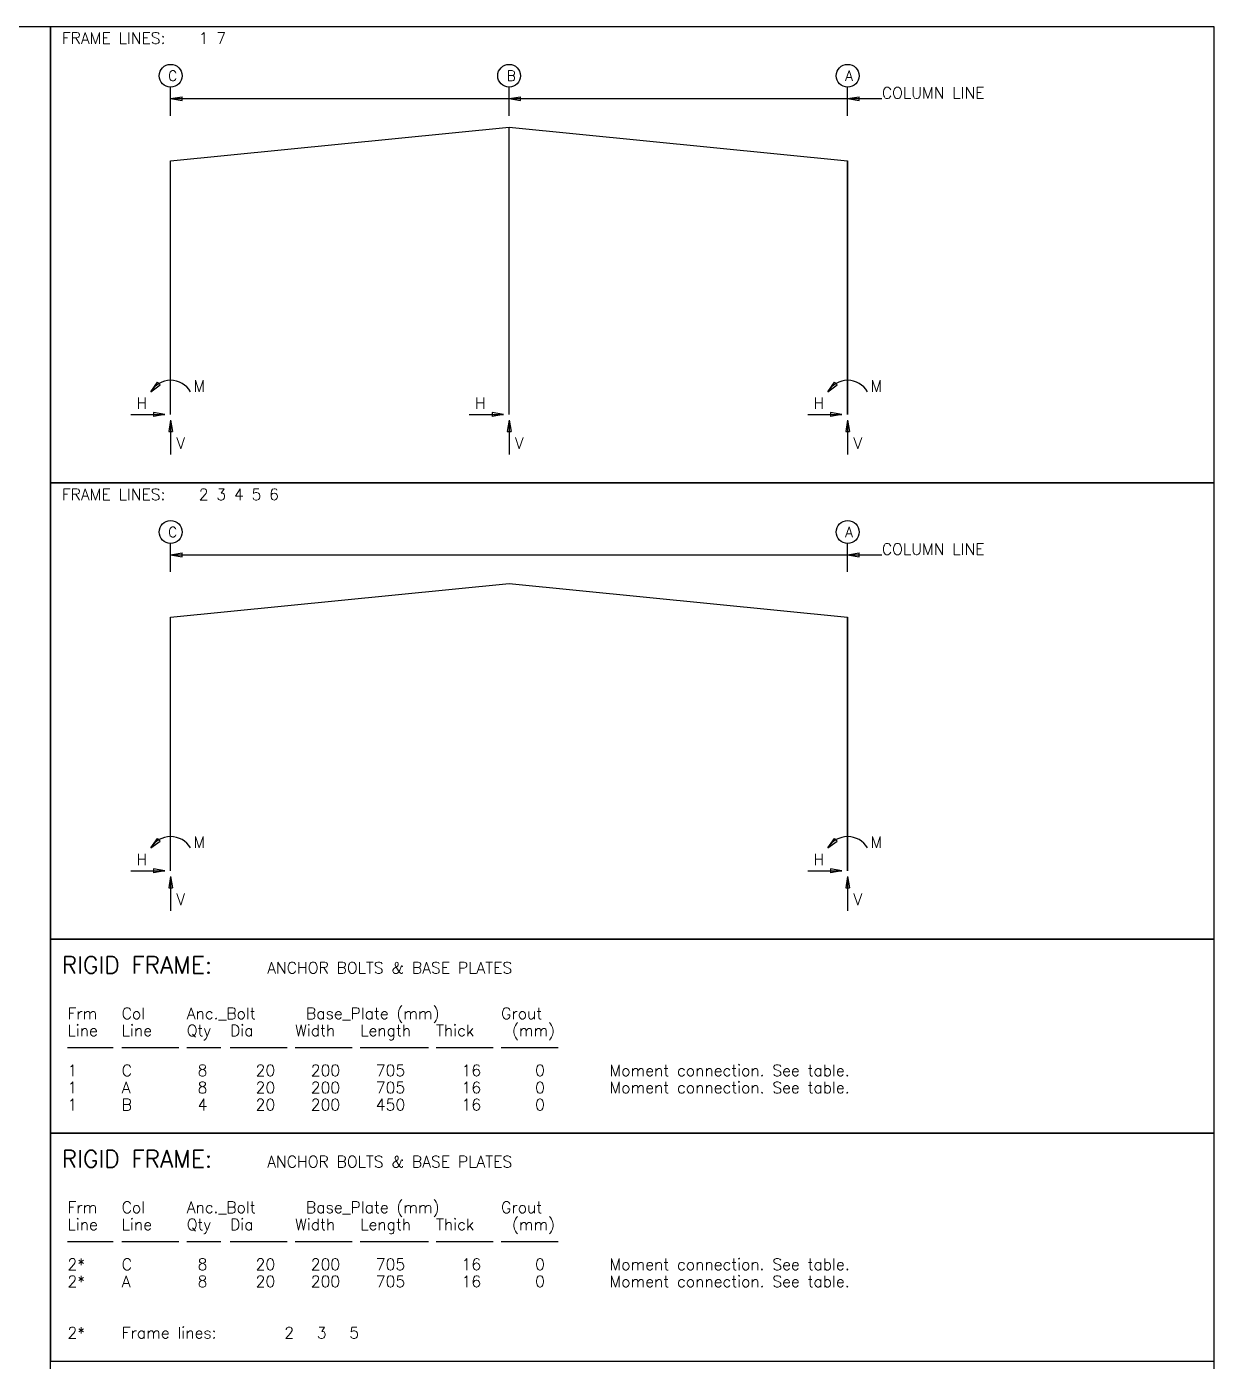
# Model space of a CAD drawing. Extents: x 0 to 56852, y 0 to 40202.
# Drawn here: x 40013 to 56852, y 21272 to 40202 of the extents above; entities that cross this region are included whole.
import ezdxf

# ---------------------------------------------------------------- set-up
doc = ezdxf.new("R2010")
doc.units = 0
doc.linetypes.add('CONTIN', pattern=[0])
doc.layers.get('0').update_dxf_attribs({"linetype": 'CONTIN'})
for name, color, linetype in [('1', 7, 'CONTIN'), ('13', 1, 'CONTIN'), ('14', 7, 'CONTIN'), ('20', 7, 'CONTIN'), ('22', 7, 'CONTIN'), ('26', 7, 'CONTIN')]:
    doc.layers.add(name, color=color, linetype=linetype)
doc.styles.add('SIMPLEX', font='SIMPLEX')

# ---------------------------------------------------------------- blocks, each defined once
blk = doc.blocks.new('MARROW')
for p, q in [((0, 0), (-2.54, 0.42)), ((-2.54, 0.42), (-2.54, -0.42)), ((0, 0), (-2.54, -0.42))]:
    blk.add_line(p, q)
blk = doc.blocks.new('RFRM-1', base_point=(-1704.892, 5501.086))
for p, q in [((14798.368, 5501.086), (-1704.892, 5501.086)), ((-1704.892, 5501.086), (-1704.892, -970.78)), ((14798.368, -970.78), (14798.368, 5501.086)), ((-1704.892, -970.78), (14798.368, -970.78))]:
    blk.add_line(p, q)
at = {"layer": '1'}
for p, q in [((0, 4239.072), (0, 4643.564)), ((4799.936, 4239.072), (4799.936, 4643.564)), ((9599.872, 4239.072), (9599.872, 4643.564)), ((0, 4481.767), (10085.263, 4481.767)), ((0, 3597.282), (4799.936, 4077.275)), ((4799.936, 4077.275), (9599.872, 3597.282)), ((4799.936, 0), (4799.936, 4077.275)), ((0, 0), (0, 3597.282)), ((0, 0), (0, 3597.282)), ((9599.872, 3597.282), (9599.872, 0)), ((9599.872, 0), (9599.872, 3597.282)), ((-566.288, 0), (-80.898, 0)), ((4233.648, 0), (4719.038, 0)), ((9033.584, 0), (9518.974, 0)), ((0, -80.898), (0, -566.288)), ((4799.936, -80.898), (4799.936, -566.288)), ((9599.872, -80.898), (9599.872, -566.288))]:
    blk.add_line(p, q, dxfattribs=at)
for centre in [(0, 161.797), (9599.872, 161.797)]:
    blk.add_arc(centre, 323.593, 30, 150, dxfattribs=at)
at = {"layer": '13'}
for centre in [(0, 4805.36), (4799.936, 4805.36), (9599.872, 4805.36)]:
    blk.add_circle(centre, 161.797, dxfattribs=at)
at = {"layer": '1', "xscale": 63.699, "yscale": 63.699, "zscale": 63.699}
for p, rotation in [((0, 4481.767), 180), ((4799.936, 4481.767), 180), ((9599.872, 4481.767), 180), ((-280.24, 323.593), -135), ((9319.632, 323.593), -135), ((0, -80.898), 90), ((4799.936, -80.898), 90), ((9599.872, -80.898), 90)]:
    blk.add_blockref('MARROW', p, dxfattribs=dict(at, rotation=rotation))
for p in [(-80.898, 0), (4719.038, 0), (9518.974, 0)]:
    blk.add_blockref('MARROW', p, dxfattribs=at)
at = {"layer": '13', "style": 'SIMPLEX'}
for s, p in [('C', (-36.404, 4732.552)), ('B', (4763.532, 4732.552)), ('A', (9563.468, 4732.552))]:
    blk.add_text(s, height=145.617, dxfattribs=at).set_placement(p)
at = {"layer": '14', "style": 'SIMPLEX'}
for s, p in [('FRAME LINES:', (-1543.095, 5258.392)), ('1 7', (398.465, 5258.392)), ('COLUMN LINE', (10085.263, 4481.767)), ('M', (323.593, 323.593)), ('M', (9923.466, 323.593)), ('H', (-485.39, 80.898)), ('H', (4314.546, 80.898)), ('H', (9114.482, 80.898)), ('V', (80.898, -485.39)), ('V', (4880.834, -485.39)), ('V', (9680.771, -485.39))]:
    blk.add_text(s, height=161.797, dxfattribs=at).set_placement(p)
blk = doc.blocks.new('RFRM-2', base_point=(-1704.892, 5501.086))
for p, q in [((14798.368, 5501.086), (-1704.892, 5501.086)), ((-1704.892, 5501.086), (-1704.892, -970.78)), ((14798.368, -970.78), (14798.368, 5501.086)), ((-1704.892, -970.78), (14798.368, -970.78))]:
    blk.add_line(p, q)
at = {"layer": '1'}
for p, q in [((0, 4239.072), (0, 4643.564)), ((9599.872, 4239.072), (9599.872, 4643.564)), ((0, 4481.767), (10085.263, 4481.767)), ((0, 3597.282), (4799.936, 4077.275)), ((4799.936, 4077.275), (9599.872, 3597.282)), ((0, 0), (0, 3597.282)), ((0, 0), (0, 3597.282)), ((9599.872, 3597.282), (9599.872, 0)), ((9599.872, 0), (9599.872, 3597.282)), ((-566.288, 0), (-80.898, 0)), ((9033.584, 0), (9518.974, 0)), ((0, -80.898), (0, -566.288)), ((9599.872, -80.898), (9599.872, -566.288))]:
    blk.add_line(p, q, dxfattribs=at)
for centre in [(0, 161.797), (9599.872, 161.797)]:
    blk.add_arc(centre, 323.593, 30, 150, dxfattribs=at)
at = {"layer": '13'}
for centre in [(0, 4805.36), (9599.872, 4805.36)]:
    blk.add_circle(centre, 161.797, dxfattribs=at)
at = {"layer": '1', "xscale": 63.699, "yscale": 63.699, "zscale": 63.699}
for p, rotation in [((0, 4481.767), 180), ((9599.872, 4481.767), 180), ((-280.24, 323.593), -135), ((9319.632, 323.593), -135), ((0, -80.898), 90), ((9599.872, -80.898), 90)]:
    blk.add_blockref('MARROW', p, dxfattribs=dict(at, rotation=rotation))
for p in [(-80.898, 0), (9518.974, 0)]:
    blk.add_blockref('MARROW', p, dxfattribs=at)
at = {"layer": '13', "style": 'SIMPLEX'}
for s, p in [('C', (-36.404, 4732.552)), ('A', (9563.468, 4732.552))]:
    blk.add_text(s, height=145.617, dxfattribs=at).set_placement(p)
at = {"layer": '14', "style": 'SIMPLEX'}
for s, p in [('FRAME LINES:', (-1543.095, 5258.392)), ('2 3 4 5 6', (398.465, 5258.392)), ('COLUMN LINE', (10085.263, 4481.767)), ('M', (323.593, 323.593)), ('M', (9923.466, 323.593)), ('H', (-485.39, 80.898)), ('H', (9114.482, 80.898)), ('V', (80.898, -485.39)), ('V', (9680.771, -485.39))]:
    blk.add_text(s, height=161.797, dxfattribs=at).set_placement(p)
blk = doc.blocks.new('BOLT01')
for p, q in [((16503.26, 0), (0, 0)), ((0, 0), (0, -2750.543)), ((16503.26, -2750.543), (16503.26, 0)), ((0, -2750.543), (16503.26, -2750.543))]:
    blk.add_line(p, q)
at = {"layer": '14'}
for p, q in [((242.695, -1537.068), (889.882, -1537.068)), ((1011.229, -1537.068), (1820.212, -1537.068)), ((1933.47, -1537.068), (2418.86, -1537.068)), ((2548.298, -1537.068), (3357.281, -1537.068)), ((3470.539, -1537.068), (4279.522, -1537.068)), ((4392.78, -1537.068), (5363.56, -1537.068)), ((5468.729, -1537.068), (6277.712, -1537.068)), ((6390.97, -1537.068), (7199.954, -1537.068))]:
    blk.add_line(p, q, dxfattribs=at)
at = {"layer": '13', "style": 'SIMPLEX'}
for s, p in [('1', (242.695, -1941.56)), ('C', (1011.229, -1941.56)), ('1', (242.695, -2184.255)), ('A', (1011.229, -2184.255)), ('1', (242.695, -2426.949)), ('B', (1011.229, -2426.949))]:
    blk.add_text(s, height=161.797, dxfattribs=at).set_placement(p)
at = {"layer": '14', "style": 'SIMPLEX'}
for s, p in [('Base_Plate (mm)', (3624.246, -1132.577)), ('Frm', (242.695, -1132.577)), ('Col', (1011.229, -1132.577)), ('Anc._Bolt', (1933.47, -1132.577)), ('Grout', (6390.97, -1132.577)), ('Line', (242.695, -1375.272)), ('Line', (1011.229, -1375.272)), ('Qty', (1933.47, -1375.272)), ('Dia', (2548.298, -1375.272)), ('Width', (3470.539, -1375.272)), ('Length', (4392.78, -1375.272)), ('Thick', (5468.729, -1375.272)), ('(mm)', (6544.676, -1375.272)), ('Moment connection. See table.', (7928.039, -1941.56)), ('Moment connection. See table.', (7928.039, -2184.255))]:
    blk.add_text(s, height=161.797, dxfattribs=at).set_placement(p)
at = {"layer": '20', "style": 'SIMPLEX'}
for s, height, p in [('RIGID FRAME:', 242.695, (161.797, -485.39)), ('ANCHOR BOLTS & BASE PLATES', 161.797, (3074.136, -485.39))]:
    blk.add_text(s, height=height, dxfattribs=at).set_placement(p)
at = {"layer": '26', "style": 'SIMPLEX'}
for s, p in [('8', (2087.177, -1941.56)), ('   20', (2548.298, -1941.56)), ('  200', (3470.539, -1941.56)), ('  705', (4392.78, -1941.56)), ('   16', (5468.729, -1941.56)), ('    0', (6390.97, -1941.56)), ('8', (2087.177, -2184.255)), ('   20', (2548.298, -2184.255)), ('  200', (3470.539, -2184.255)), ('  705', (4392.78, -2184.255)), ('   16', (5468.729, -2184.255)), ('    0', (6390.97, -2184.255)), ('4', (2087.177, -2426.949)), ('   20', (2548.298, -2426.949)), ('  200', (3470.539, -2426.949)), ('  450', (4392.78, -2426.949)), ('   16', (5468.729, -2426.949)), ('    0', (6390.97, -2426.949))]:
    blk.add_text(s, height=161.797, dxfattribs=at).set_placement(p)
blk = doc.blocks.new('BOLT02')
for p, q in [((16503.26, 0), (0, 0)), ((0, 0), (0, -3235.933)), ((16503.26, -3235.933), (16503.26, 0)), ((0, -3235.933), (16503.26, -3235.933))]:
    blk.add_line(p, q)
at = {"layer": '14'}
for p, q in [((242.695, -1537.068), (889.882, -1537.068)), ((1011.229, -1537.068), (1820.212, -1537.068)), ((1933.47, -1537.068), (2418.86, -1537.068)), ((2548.298, -1537.068), (3357.281, -1537.068)), ((3470.539, -1537.068), (4279.522, -1537.068)), ((4392.78, -1537.068), (5363.56, -1537.068)), ((5468.729, -1537.068), (6277.712, -1537.068)), ((6390.97, -1537.068), (7199.954, -1537.068))]:
    blk.add_line(p, q, dxfattribs=at)
at = {"layer": '13', "style": 'SIMPLEX'}
for s, p in [('2*', (242.695, -1941.56)), ('C', (1011.229, -1941.56)), ('2*', (242.695, -2184.255)), ('A', (1011.229, -2184.255)), ('2*', (242.695, -2912.339)), ('2', (3316.832, -2912.339)), ('3', (3777.952, -2912.339)), ('5', (4239.073, -2912.339))]:
    blk.add_text(s, height=161.797, dxfattribs=at).set_placement(p)
at = {"layer": '14', "style": 'SIMPLEX'}
for s, p in [('Base_Plate (mm)', (3624.246, -1132.577)), ('Frm', (242.695, -1132.577)), ('Col', (1011.229, -1132.577)), ('Anc._Bolt', (1933.47, -1132.577)), ('Grout', (6390.97, -1132.577)), ('Line', (242.695, -1375.272)), ('Line', (1011.229, -1375.272)), ('Qty', (1933.47, -1375.272)), ('Dia', (2548.298, -1375.272)), ('Width', (3470.539, -1375.272)), ('Length', (4392.78, -1375.272)), ('Thick', (5468.729, -1375.272)), ('(mm)', (6544.676, -1375.272)), ('Moment connection. See table.', (7928.039, -1941.56)), ('Moment connection. See table.', (7928.039, -2184.255)), ('Frame lines:', (1011.229, -2912.339))]:
    blk.add_text(s, height=161.797, dxfattribs=at).set_placement(p)
at = {"layer": '20', "style": 'SIMPLEX'}
for s, height, p in [('RIGID FRAME:', 242.695, (161.797, -485.39)), ('ANCHOR BOLTS & BASE PLATES', 161.797, (3074.136, -485.39))]:
    blk.add_text(s, height=height, dxfattribs=at).set_placement(p)
at = {"layer": '26', "style": 'SIMPLEX'}
for s, p in [('8', (2087.177, -1941.56)), ('   20', (2548.298, -1941.56)), ('  200', (3470.539, -1941.56)), ('  705', (4392.78, -1941.56)), ('   16', (5468.729, -1941.56)), ('    0', (6390.97, -1941.56)), ('8', (2087.177, -2184.255)), ('   20', (2548.298, -2184.255)), ('  200', (3470.539, -2184.255)), ('  705', (4392.78, -2184.255)), ('   16', (5468.729, -2184.255)), ('    0', (6390.97, -2184.255))]:
    blk.add_text(s, height=161.797, dxfattribs=at).set_placement(p)
blk = doc.blocks.new('RFBASE')
at = {"layer": '1'}
for p, q in [((16503.26, 0), (0, 0)), ((16503.26, -39518.863), (16503.26, 0))]:
    blk.add_line(p, q, dxfattribs=at)

msp = doc.modelspace()

# ---------------------------------------------------------------- linework, layer by layer
at = {"layer": '22'}
for p, q in [((56851.773, 40202.328), (0, 40202.328)), ((56851.773, 0), (56851.773, 40202.328))]:
    msp.add_line(p, q, dxfattribs=at)

# ---------------------------------------------------------------- block references
at = {"layer": '1'}
for name, p in [('RFBASE', (23845.254, 40202.328)), ('RFRM-1', (40348.512, 40202.328)), ('RFRM-2', (40348.512, 33730.465)), ('BOLT01', (40348.512, 27258.6)), ('BOLT02', (40348.512, 24508.057))]:
    msp.add_blockref(name, p, dxfattribs=at)

doc.saveas('drawing.dxf')
